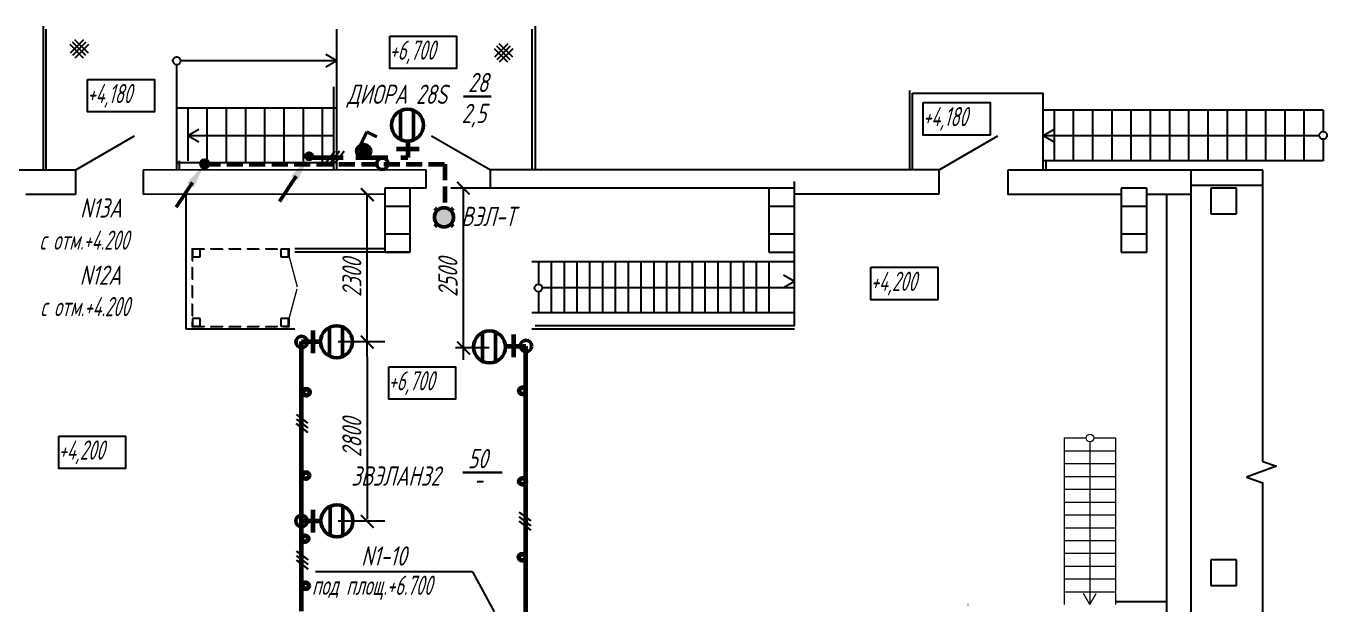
# Model space of a CAD drawing. Header units: inches. Extents: x -2146 to 222, y -883 to 3331.
# Drawn here: x -1255.6 to -1052.5, y 735.3 to 825.6 of the extents above; entities that cross this region are included whole.
import ezdxf
from ezdxf.enums import TextEntityAlignment as Align

# ---------------------------------------------------------------- set-up
doc = ezdxf.new("R2010")
doc.units = ezdxf.units.IN
doc.header["$MEASUREMENT"] = 0
for name, pattern in [('AUSGEZOGEN', [0]), ('gost5', [7, 5, -2, 0]), ('HIDDEN', [9.525, 6.35, -3.175]), ('осевая', [50.8, 31.75, -6.35, 6.35, -6.35])]:
    doc.linetypes.add(name, pattern=pattern)
for name, color, linetype in [('1', 7, 'AUSGEZOGEN'), ('osnovnoy shtamp', 7, 'Continuous'), ('TX', 7, 'Continuous'), ('блок', 7, 'Continuous'), ('вид', 7, 'Continuous'), ('НОВЫЙ', 7, 'Continuous'), ('орудован', 7, 'Continuous')]:
    doc.layers.add(name, color=color, linetype=linetype)
for name, color, linetype, lineweight in [('кабель', 1, 'Continuous', 60), ('лампа', 6, 'Continuous', 50), ('основной', 7, 'Continuous', 30), ('размеры', 82, 'Continuous', 25), ('рамка толстая', 7, 'Continuous', 60), ('Строительный', 7, 'Continuous', 25), ('уровни', 5, 'Continuous', 25)]:
    doc.layers.add(name, color=color, linetype=linetype, lineweight=lineweight)
doc.styles.add('GOST', font='gost.shx', dxfattribs={"oblique": 15})
doc.styles.add('Simplex', font='simplex.shx', dxfattribs={"width": 0.7, "oblique": 15})
doc.linetypes.add('ограждение1', pattern='A,6.35,-2.54,[133,ltypeshp.shx,S=2.54,R=0,X=-2.54,Y=0],-2.54,25.4', length=36.83)

# ---------------------------------------------------------------- blocks, each defined once
blk = doc.blocks.new('A$C22994256')
at = {"layer": 'TX', "color": 5, "linetype": 'ByBlock'}
for p, q in [((-1.93, 2.68), (-6.65, 0.95)), ((-4.08, 3.42), (-1.93, 2.68)), ((-6.65, 0.95), (-4.08, 0.07))]:
    blk.add_line(p, q, dxfattribs=at)
blk = doc.blocks.new('A$C4ED054CB')
at = {"layer": '1', "color": 3}
for p, q in [((0, 0), (1.2, 0)), ((0, -1.2), (0, 0)), ((1.2, 0), (1.2, -1.2)), ((1.2, -1.2), (0, -1.2))]:
    blk.add_line(p, q, dxfattribs=at)
blk = doc.blocks.new('A$C111428AF')
at = {"lineweight": 50}
blk.add_hatch(color=24, dxfattribs=at).paths.add_polyline_path([(3, 1.5, 1), (0, 1.5, 1)])
at = {"color": 24, "lineweight": 50}
for p, q in [((0.07, 2.93), (0.44, 2.56)), ((2.93, 2.93), (2.56, 2.56)), ((0.44, 0.44), (0.07, 0.07)), ((2.56, 0.44), (2.93, 0.07))]:
    blk.add_line(p, q, dxfattribs=at)
blk.add_circle((1.5, 1.5), 1.5, dxfattribs=at)

msp = doc.modelspace()

# ---------------------------------------------------------------- hatches: boundary and pattern name
msp.add_hatch(color=0).paths.add_polyline_path([(-1202.91, 807.08, -1), (-1202.91, 805.08, -1)])
h = msp.add_hatch(color=24)
edge = h.paths.add_edge_path()
edge.add_arc((-1227.72, 804.12), 0.718, 0, 360)
at = {"layer": 'вид'}
msp.add_hatch(color=0, dxfattribs=at).paths.add_polyline_path([(-1203.45, 806.95, 1), (-1202.28, 805.33, 1)])
at = {"layer": 'кабель'}
for points in [[(-1211.83, 805.33, 1), (-1211.05, 805.33, 1)], [(-1211.05, 805.33, 1), (-1211.83, 805.33, 1)], [(-1211.81, 805.28, 1), (-1211.03, 805.28, 1)], [(-1211.03, 805.28, 1), (-1211.81, 805.28, 1)], [(-1211.79, 805.28, 1), (-1211.01, 805.28, 1)], [(-1211.01, 805.28, 1), (-1211.79, 805.28, 1)]]:
    msp.add_hatch(color=6, dxfattribs=at).paths.add_polyline_path(points)

# ---------------------------------------------------------------- linework, layer by layer
at = {"ltscale": 100}
for p, q in [((-1246.65, 823.48), (-1248.75, 821.38)), ((-1246.65, 820.62), (-1248.75, 822.72)), ((-1246.27, 823.1), (-1248.37, 821)), ((-1246.27, 821), (-1248.37, 823.1)), ((-1245.89, 821.38), (-1247.99, 823.48)), ((-1245.89, 822.72), (-1247.99, 820.62)), ((-1180.41, 822.84), (-1182.5, 820.74)), ((-1179.64, 820.74), (-1181.74, 822.84)), ((-1180.41, 819.98), (-1182.5, 822.08)), ((-1180.02, 822.46), (-1182.12, 820.36)), ((-1180.02, 820.36), (-1182.12, 822.46)), ((-1179.64, 822.08), (-1181.74, 819.98))]:
    msp.add_line(p, q, dxfattribs=at)
at = {"lineweight": 30}
for p, q in [((-1187.3, 814.63), (-1182.98, 814.6)), ((-1187.43, 755.94), (-1181.3, 755.94))]:
    msp.add_line(p, q, dxfattribs=at)
at = {"color": 6, "lineweight": 50}
for p, q in [((-1195.13, 812.45), (-1195.13, 807.86)), ((-1197.14, 812.38), (-1197.14, 807.94)), ((-1208.22, 778.63), (-1208.22, 774.18)), ((-1206.21, 778.7), (-1206.21, 774.11)), ((-1184.35, 777.76), (-1184.35, 773.32)), ((-1182.34, 777.83), (-1182.34, 773.24)), ((-1208.16, 750.63), (-1208.16, 746.18)), ((-1206.15, 750.7), (-1206.15, 746.11))]:
    msp.add_line(p, q, dxfattribs=at)
at = {"lineweight": 60}
for p, q in [((-1197.77, 806.48), (-1194.23, 806.48)), ((-1196, 807.6), (-1196, 805.12)), ((-1210.79, 774.58), (-1210.79, 778.12)), ((-1209.67, 776.35), (-1212.63, 776.35)), ((-1179.46, 773.93), (-1179.46, 777.46)), ((-1180.58, 775.69), (-1177.57, 775.69)), ((-1177.57, 731.38), (-1177.57, 775.69)), ((-1210.79, 746.61), (-1210.79, 750.15)), ((-1209.67, 748.38), (-1212.62, 748.38))]:
    msp.add_line(p, q, dxfattribs=at)
at = {"color": 24, "linetype": 'gost5', "lineweight": 60, "ltscale": 0.5}
msp.add_line((-1227.77, 804.08), (-1190.26, 804.08), dxfattribs=at)
at = {"color": 0}
for p, q in [((-1187.34, 773.53), (-1187.34, 800.39)), ((-1202.33, 748.65), (-1202.34, 799.37)), ((-1185.93, 740.46), (-1182.52, 734.22))]:
    msp.add_line(p, q, dxfattribs=at)
msp.add_line((-1185.91, 740.46), (-1210.41, 740.46))
at = {"color": 0, "lineweight": 30}
msp.add_circle((-1202.87, 806.14), 1, dxfattribs=at)
at = {"color": 24}
msp.add_circle((-1227.72, 804.12), 0.718, dxfattribs=at)
at = {"color": 24, "lineweight": 50}
msp.add_circle((-1200, 804.13), 0.891, dxfattribs=at)
at = {"color": 0, "lineweight": 50}
for centre in [(-1212.6, 776.32), (-1177.57, 775.69), (-1212.62, 748.38)]:
    msp.add_circle(centre, 0.891, dxfattribs=at)
at = {"layer": 'osnovnoy shtamp', "color": 0}
for q in [(-1208.82, 821.19), (-1208.82, 819.19)]:
    msp.add_line((-1207.09, 820.19), q, dxfattribs=at)
msp.add_circle((-1232.09, 820.19), 0.6, dxfattribs=at)
at = {"layer": 'блок', "color": 0, "lineweight": 30}
for p, q in [((-1207.4, 806.09), (-1208.79, 804.27)), ((-1206.7, 806.09), (-1208.09, 804.27)), ((-1205.96, 806.09), (-1207.35, 804.27)), ((-1213.42, 765.02), (-1211.6, 763.63)), ((-1213.42, 764.29), (-1211.6, 762.9)), ((-1213.44, 763.6), (-1211.63, 762.21)), ((-1178.61, 749.78), (-1176.8, 748.39)), ((-1178.64, 748.35), (-1176.82, 746.96)), ((-1178.61, 749.04), (-1176.8, 747.65)), ((-1213.39, 743.7), (-1211.57, 742.31)), ((-1213.41, 742.28), (-1211.59, 740.89)), ((-1213.39, 742.97), (-1211.57, 741.58))]:
    msp.add_line(p, q, dxfattribs=at)
at = {"layer": 'кабель', "color": 0, "linetype": 'gost5'}
msp.add_line((-1211.13, 805.11), (-1196, 805.11), dxfattribs=at)
at = {"layer": 'кабель', "color": 0, "ltscale": 0.3}
msp.add_line((-1212.63, 734.29), (-1212.63, 776.39), dxfattribs=at)
at = {"layer": 'кабель', "color": 6}
for centre in [(-1211.44, 805.33), (-1211.44, 805.33), (-1211.42, 805.28), (-1211.42, 805.28), (-1211.4, 805.28), (-1211.4, 805.28)]:
    msp.add_circle(centre, 0.39, dxfattribs=at)
at = {"layer": 'кабель', "color": 1}
for centre in [(-1211.85, 768.48), (-1178.13, 768.69), (-1211.93, 755.47), (-1178.11, 754.57), (-1212.06, 745.63), (-1178.16, 742.73), (-1211.97, 738.28)]:
    msp.add_circle(centre, 0.5, dxfattribs=at)
at = {"layer": 'лампа', "color": 24}
msp.add_line((-1229.65, 801.19), (-1232.2, 797.34), dxfattribs=at)
at = {"layer": 'лампа', "color": 6}
for p, q in [((-1213.52, 802.09), (-1216.06, 798.24)), ((-1213.45, 802.19), (-1215.99, 798.34))]:
    msp.add_line(p, q, dxfattribs=at)
for centre in [(-1196.06, 810.16), (-1207.14, 776.36), (-1183.27, 775.54), (-1207.08, 748.4)]:
    msp.add_circle(centre, 2.5, dxfattribs=at)
msp.add_solid([(-1214.26, 802.2), (-1211.57, 805.09), (-1213.17, 801.48)], dxfattribs=at)
at = {"layer": 'лампа', "color": 24}
msp.add_solid([(-1230.51, 801.13), (-1227.82, 804.02), (-1229.43, 800.41)], dxfattribs=at)
at = {"layer": 'НОВЫЙ', "color": 0}
for points in [[(-1198.83, 824.05), (-1188.4, 824.05), (-1188.4, 818.99), (-1198.83, 818.99)], [(-1246.01, 817.27), (-1235.59, 817.27), (-1235.59, 812.21), (-1246.01, 812.21)], [(-1115.54, 813.67), (-1105.12, 813.67), (-1105.12, 808.61), (-1115.54, 808.61)], [(-1123.71, 787.97), (-1113.28, 787.97), (-1113.28, 782.91), (-1123.71, 782.91)], [(-1198.99, 772.44), (-1188.56, 772.44), (-1188.56, 767.39), (-1198.99, 767.39)], [(-1250.49, 761.63), (-1240.07, 761.63), (-1240.07, 756.57), (-1250.49, 756.57)]]:
    msp.add_lwpolyline(points, close=True, dxfattribs=at)
at = {"layer": 'основной', "color": 0, "lineweight": 25, "ltscale": 100}
msp.add_line((-1207.09, 820.19), (-1231.49, 820.19), dxfattribs=at)
at = {"layer": 'основной', "color": 0, "lineweight": 25}
for p, q in [((-1117.22, 815.15), (-1096.82, 815.15)), ((-1207.09, 812.8), (-1232.09, 812.8)), ((-1053.12, 812.51), (-1096.82, 812.51))]:
    msp.add_line(p, q, dxfattribs=at)
at = {"layer": 'размеры', "color": 0, "const_width": 0.3}
for points in [[(-1203.34, 800.31), (-1201.34, 798.31)], [(-1188.34, 801.33), (-1186.34, 799.33)], [(-1203.34, 777.31), (-1201.34, 775.31)], [(-1188.3, 776.37), (-1186.3, 774.37)], [(-1203.34, 749.31), (-1201.34, 747.31)]]:
    msp.add_lwpolyline(points, dxfattribs=at)
at = {"layer": 'рамка толстая', "color": 0, "lineweight": 40}
for p, q in [((-1203.72, 806.43), (-1202.39, 809.09)), ((-1200.86, 808.34), (-1202.41, 809.1))]:
    msp.add_line(p, q, dxfattribs=at)
at = {"layer": 'рамка толстая', "color": 0}
msp.add_circle((-1202.91, 806.08), 1, dxfattribs=at)
at = {"layer": 'Строительный', "color": 0, "linetype": 'ограждение1', "ltscale": 3}
for p, q in [((-1252.88, 803.14), (-1252.88, 825.62)), ((-1176.13, 825.62), (-1176.13, 803.14)), ((-1207.59, 803.14), (-1207.59, 816.12)), ((-1117.62, 803.17), (-1117.62, 815.55)), ((-1199.63, 790.84), (-1213.63, 790.84)), ((-1135.63, 778.84), (-1176.13, 778.84)), ((-1085.53, 735.84), (-1077.53, 735.84))]:
    msp.add_line(p, q, dxfattribs=at)
at = {"layer": 'Строительный', "color": 0, "lineweight": -2, "ltscale": 0.3}
for p, q in [((-1252.48, 803.14), (-1252.48, 825.12)), ((-1207.09, 803.14), (-1207.09, 825.12)), ((-1176.63, 825.12), (-1176.63, 803.14)), ((-1232.09, 803.14), (-1232.09, 819.59)), ((-1135.63, 778.84), (-1135.63, 801.34)), ((-1230.63, 778.34), (-1230.63, 799.34)), ((-1195.63, 790.34), (-1213.63, 790.34)), ((-1195.63, 790.34), (-1213.63, 790.34)), ((-1213.63, 778.31), (-1230.63, 778.31)), ((-1214.13, 778.31), (-1230.63, 778.31)), ((-1135.63, 778.34), (-1176.63, 778.34))]:
    msp.add_line(p, q, dxfattribs=at)
at = {"layer": 'Строительный', "color": 0}
for p, q in [((-1117.22, 803.17), (-1117.22, 815.15)), ((-1096.82, 803.14), (-1096.82, 815.15)), ((-1230.38, 812.8), (-1230.38, 804.58)), ((-1227.38, 812.8), (-1227.38, 804.26)), ((-1224.38, 812.8), (-1224.38, 804.26)), ((-1221.38, 812.8), (-1221.38, 804.26)), ((-1218.38, 812.8), (-1218.38, 804.26)), ((-1215.38, 812.8), (-1215.38, 804.26)), ((-1212.38, 812.8), (-1212.38, 804.26)), ((-1209.38, 812.8), (-1209.38, 804.26)), ((-1095.12, 812.51), (-1095.12, 804.61)), ((-1092.12, 812.51), (-1092.12, 804.61)), ((-1089.12, 812.51), (-1089.12, 804.61)), ((-1086.12, 812.51), (-1086.12, 804.61)), ((-1083.12, 812.51), (-1083.12, 804.61)), ((-1080.12, 812.51), (-1080.12, 804.61)), ((-1077.12, 812.51), (-1077.12, 804.61)), ((-1074.12, 812.51), (-1074.12, 804.61)), ((-1071.12, 812.51), (-1071.12, 804.61)), ((-1068.12, 812.51), (-1068.12, 804.61)), ((-1065.12, 812.51), (-1065.12, 804.61)), ((-1062.12, 812.51), (-1062.12, 804.61)), ((-1059.12, 812.51), (-1059.12, 804.61)), ((-1056.12, 812.51), (-1056.12, 804.61)), ((-1053.12, 812.51), (-1053.12, 809.14)), ((-1238.74, 808.44), (-1247.92, 803.14)), ((-1230.38, 808.53), (-1228.65, 809.53)), ((-1230.38, 808.53), (-1207.59, 808.53)), ((-1230.38, 808.53), (-1228.65, 807.53)), ((-1183.13, 803.14), (-1192.3, 808.44)), ((-1103.94, 808.44), (-1113.12, 803.14)), ((-1096.82, 808.54), (-1095.09, 809.54)), ((-1096.82, 808.54), (-1095.09, 807.54)), ((-1053.12, 807.94), (-1053.12, 804.61)), ((-1231.69, 804.58), (-1231.69, 803.14)), ((-1053.12, 804.61), (-1096.82, 804.61)), ((-1096.42, 804.61), (-1096.42, 803.14)), ((-1247.92, 803.15), (-1377.63, 803.14)), ((-1247.92, 803.15), (-1247.92, 799.35)), ((-1193.13, 803.16), (-1237.32, 803.15)), ((-1237.32, 803.15), (-1237.32, 799.35)), ((-1207.09, 804.26), (-1232.09, 804.26)), ((-1113.12, 803.17), (-1183.13, 803.16)), ((-1113.12, 803.17), (-1113.12, 799.37)), ((-1102.33, 803.14), (-1102.33, 799.34)), ((-1062.53, 757.69), (-1062.53, 803.14)), ((-1195.63, 800.34), (-1199.63, 800.34)), ((-1199.63, 800.34), (-1199.63, 790.34)), ((-1193.13, 800.34), (-1197.63, 800.34)), ((-1195.63, 790.34), (-1195.63, 800.34)), ((-1135.63, 800.34), (-1139.63, 800.34)), ((-1139.63, 800.34), (-1139.63, 790.34)), ((-1135.63, 800.34), (-1139.63, 800.34)), ((-1135.63, 790.34), (-1135.63, 800.34)), ((-1080.63, 800.34), (-1084.63, 800.34)), ((-1084.63, 800.34), (-1084.63, 790.34)), ((-1080.63, 790.34), (-1080.63, 800.34)), ((-1066.63, 800.34), (-1070.63, 800.34)), ((-1070.63, 800.34), (-1070.63, 796.34)), ((-1066.63, 796.34), (-1066.63, 800.34)), ((-1247.92, 799.35), (-1255.63, 799.35)), ((-1199.63, 799.36), (-1237.32, 799.35)), ((-1113.12, 799.37), (-1135.63, 799.36)), ((-1199.63, 797.52), (-1195.63, 797.52)), ((-1139.63, 797.52), (-1135.63, 797.52)), ((-1084.63, 797.52), (-1080.63, 797.52)), ((-1070.63, 796.34), (-1066.63, 796.34)), ((-1199.63, 793.17), (-1195.63, 793.17)), ((-1139.63, 793.17), (-1135.63, 793.17)), ((-1084.63, 793.17), (-1080.63, 793.17)), ((-1199.63, 790.34), (-1195.63, 790.34)), ((-1139.63, 790.34), (-1135.63, 790.34)), ((-1084.63, 790.34), (-1080.63, 790.34)), ((-1135.63, 785.75), (-1137.36, 786.75)), ((-1135.63, 785.75), (-1137.36, 784.75)), ((-1199.63, 776.36), (-1206.91, 776.35)), ((-1183.31, 775.39), (-1188.56, 775.39)), ((-1062.53, 652.32), (-1062.53, 754.35)), ((-1199.63, 748.36), (-1206.91, 748.35))]:
    msp.add_line(p, q, dxfattribs=at)
at = {"layer": 'Строительный', "color": 0, "ltscale": 100}
for p, q in [((-1096.82, 808.54), (-1053.72, 808.54)), ((-1193.13, 800.34), (-1193.13, 803.16)), ((-1183.13, 800.34), (-1183.13, 803.16)), ((-1062.53, 803.14), (-1102.33, 803.14)), ((-1073.73, 621.34), (-1073.73, 803.14)), ((-1062.53, 800.74), (-1073.63, 800.74)), ((-1084.63, 799.34), (-1102.33, 799.34)), ((-1073.63, 799.34), (-1080.63, 799.34)), ((-1135.63, 788.84), (-1176.63, 788.84)), ((-1175.63, 788.84), (-1175.63, 785.35)), ((-1173.63, 788.84), (-1173.63, 780.84)), ((-1171.63, 788.84), (-1171.63, 780.84)), ((-1169.63, 788.84), (-1169.63, 780.84)), ((-1167.63, 788.84), (-1167.63, 780.84)), ((-1165.63, 788.84), (-1165.63, 780.84)), ((-1163.63, 788.84), (-1163.63, 780.84)), ((-1161.63, 788.84), (-1161.63, 780.84)), ((-1159.63, 788.84), (-1159.63, 780.84)), ((-1157.63, 788.84), (-1157.63, 780.84)), ((-1155.63, 788.84), (-1155.63, 780.84)), ((-1153.63, 788.84), (-1153.63, 780.84)), ((-1151.63, 788.84), (-1151.63, 780.84)), ((-1149.63, 788.84), (-1149.63, 780.84)), ((-1147.63, 788.84), (-1147.63, 780.84)), ((-1145.63, 788.84), (-1145.63, 780.84)), ((-1143.63, 788.84), (-1143.63, 780.84)), ((-1141.63, 788.84), (-1141.63, 780.84)), ((-1139.63, 788.84), (-1139.63, 780.84)), ((-1175.63, 784.15), (-1175.63, 780.84)), ((-1135.63, 784.75), (-1175.03, 784.75)), ((-1135.63, 780.84), (-1176.63, 780.84)), ((-1066.63, 742.34), (-1070.63, 742.34)), ((-1070.63, 742.34), (-1070.63, 738.34)), ((-1066.63, 738.34), (-1066.63, 742.34)), ((-1070.63, 738.34), (-1066.63, 738.34))]:
    msp.add_line(p, q, dxfattribs=at)
at = {"layer": 'Строительный'}
msp.add_line((-1135.63, 800.34), (-1189.3, 800.34), dxfattribs=at)
at = {"layer": 'Строительный', "ltscale": 100}
msp.add_line((-1077.53, 621.34), (-1077.53, 799.34), dxfattribs=at)
at = {"layer": 'Строительный', "color": 0, "linetype": 'HIDDEN', "lineweight": 9, "ltscale": 0.3}
for p, q in [((-1229.73, 790.88), (-1214.53, 790.88)), ((-1229.73, 790.88), (-1229.73, 778.68)), ((-1229.73, 790.88), (-1214.53, 790.88)), ((-1229.73, 790.88), (-1229.73, 778.68)), ((-1229.63, 790.78), (-1214.63, 790.78)), ((-1229.63, 790.78), (-1229.63, 778.78)), ((-1229.63, 790.78), (-1214.63, 790.78)), ((-1229.63, 790.78), (-1229.63, 778.78)), ((-1214.63, 790.78), (-1214.63, 789.58)), ((-1214.63, 790.78), (-1214.63, 789.58)), ((-1214.53, 790.88), (-1214.53, 789.58)), ((-1214.53, 790.88), (-1214.53, 789.58)), ((-1214.63, 779.98), (-1214.63, 778.78)), ((-1214.63, 779.98), (-1214.63, 778.78)), ((-1214.53, 779.98), (-1214.53, 778.68)), ((-1214.53, 779.98), (-1214.53, 778.68)), ((-1229.73, 778.68), (-1214.53, 778.68)), ((-1229.73, 778.68), (-1214.53, 778.68)), ((-1229.63, 778.78), (-1214.63, 778.78)), ((-1229.63, 778.78), (-1214.63, 778.78))]:
    msp.add_line(p, q, dxfattribs=at)
at = {"layer": 'Строительный', "color": 0, "lineweight": 9}
for p, q in [((-1214.63, 789.58), (-1214.53, 789.58)), ((-1214.63, 789.58), (-1214.53, 789.58)), ((-1214.52, 789.58), (-1213.28, 784.94)), ((-1214.52, 789.58), (-1213.28, 784.94)), ((-1214.52, 779.99), (-1213.28, 784.62)), ((-1214.52, 779.99), (-1213.28, 784.62)), ((-1214.63, 779.98), (-1214.53, 779.98)), ((-1214.63, 779.98), (-1214.53, 779.98))]:
    msp.add_line(p, q, dxfattribs=at)
at = {"layer": 'Строительный', "color": 0, "lineweight": 20, "ltscale": 0.3}
for p, q in [((-1093.53, 761.34), (-1093.53, 735.34)), ((-1093.53, 761.34), (-1090.13, 761.34)), ((-1089.53, 760.74), (-1089.53, 735.34)), ((-1088.93, 761.34), (-1085.53, 761.34)), ((-1085.53, 761.34), (-1085.53, 735.34)), ((-1093.53, 759.34), (-1085.53, 759.34)), ((-1093.53, 757.34), (-1085.53, 757.34)), ((-1093.53, 755.34), (-1085.53, 755.34)), ((-1093.53, 753.34), (-1085.53, 753.34)), ((-1093.53, 751.34), (-1085.53, 751.34)), ((-1093.53, 749.34), (-1085.53, 749.34)), ((-1093.53, 747.34), (-1085.53, 747.34)), ((-1093.53, 745.34), (-1085.53, 745.34)), ((-1093.53, 743.34), (-1085.53, 743.34)), ((-1093.53, 741.34), (-1085.53, 741.34)), ((-1093.53, 739.34), (-1085.53, 739.34)), ((-1093.53, 737.34), (-1085.53, 737.34)), ((-1089.53, 735.34), (-1090.53, 737.07)), ((-1089.53, 735.34), (-1088.53, 737.07))]:
    msp.add_line(p, q, dxfattribs=at)
at = {"layer": 'Строительный', "color": 0, "linetype": 'осевая', "ltscale": 0.6}
msp.add_line((-1108.56, 735.3), (-1108.57, 735.31), dxfattribs=at)
at = {"layer": 'Строительный', "color": 0}
for centre in [(-1053.12, 808.54), (-1175.63, 784.75)]:
    msp.add_circle(centre, 0.6, dxfattribs=at)
at = {"layer": 'Строительный', "color": 0, "lineweight": 20}
msp.add_circle((-1089.53, 761.34), 0.6, dxfattribs=at)
at = {"layer": 'уровни', "color": 24, "linetype": 'gost5', "lineweight": 60, "ltscale": 0.5}
msp.add_line((-1190.26, 804.08), (-1190.26, 797.2), dxfattribs=at)

# ---------------------------------------------------------------- block references
at = {"color": 24, "rotation": 180}
msp.add_blockref('A$C111428AF', (-1188.87, 797.27), dxfattribs=at)
at = {"layer": 'Строительный', "color": 0, "lineweight": 9, "xscale": -1, "rotation": 180}
for p in [(-1229.63, 789.58), (-1229.63, 789.58), (-1215.83, 789.58), (-1215.83, 789.58), (-1229.63, 778.78), (-1229.63, 778.78), (-1215.83, 778.78), (-1215.83, 778.78)]:
    msp.add_blockref('A$C4ED054CB', p, dxfattribs=at)
at = {"layer": 'Строительный', "color": 0}
msp.add_blockref('A$C22994256', (-1058.45, 754.27), dxfattribs=at)

# ---------------------------------------------------------------- texts
at = {"lineweight": 20, "style": 'Simplex', "oblique": 15, "width": 0.7}
for s, p in [('ДИОРА 28S', (-1197.69, 813.47)), ('28', (-1185.05, 815.3)), ('2,5', (-1185.7, 810.48)), ('50', (-1185.11, 756.62)), ('3ВЭЛАН32', (-1197.92, 753.9))]:
    msp.add_text(s, height=3, dxfattribs=at).set_placement(p, align=Align.CENTER)
at = {"lineweight": 20, "style": 'Simplex', "oblique": 15}
for s, width, p in [('с отм.+4.200', 0.6, (-1253.52, 790.71)), ('с отм.+4.200', 0.6, (-1253.39, 780.34)), ('N1-10', 0.7, (-1203.29, 741.43)), ('под площ.+6.700', 0.6, (-1210.99, 736.85))]:
    msp.add_text(s, height=3, dxfattribs=dict(at, width=width)).set_placement(p)
at = {"lineweight": 30, "style": 'GOST', "oblique": 15, "width": 0.7}
msp.add_text('-', height=3.5, dxfattribs=at).set_placement((-1185.08, 753.13), align=Align.CENTER)
at = {"layer": 'орудован', "color": 0, "linetype": 'Continuous', "lineweight": 20, "style": 'Simplex', "oblique": 15, "width": 0.6}
for s, p in [('+6,700', (-1198.89, 820.36)), ('+4,180', (-1246.07, 813.58)), ('+4,180', (-1115.6, 809.98)), ('+4,200', (-1123.77, 784.28)), ('+6,700', (-1199.05, 768.76)), ('+4,200', (-1250.56, 757.95))]:
    msp.add_text(s, height=3, dxfattribs=at).set_placement(p)
at = {"layer": 'размеры', "color": 0, "lineweight": 20, "style": 'Simplex', "oblique": 15, "width": 0.7}
for s, p in [('2300', (-1203.25, 783.33)), ('2500', (-1188.26, 783.33)), ('2800', (-1203.25, 758.31))]:
    msp.add_text(s, height=3, rotation=90, dxfattribs=at).set_placement(p)
at = {"layer": 'уровни', "color": 0, "lineweight": 20, "style": 'Simplex', "oblique": 15, "width": 0.7}
for s, p in [('N13А', (-1247.18, 795.72)), ('N12А', (-1247.24, 785.24))]:
    msp.add_text(s, height=3, dxfattribs=at).set_placement(p)
at = {"layer": 'уровни', "color": 24, "lineweight": 20, "style": 'Simplex', "oblique": 15, "width": 0.7}
msp.add_text('ВЭЛ-Т', height=3, dxfattribs=at).set_placement((-1187.69, 794.41))

doc.saveas('drawing.dxf')
